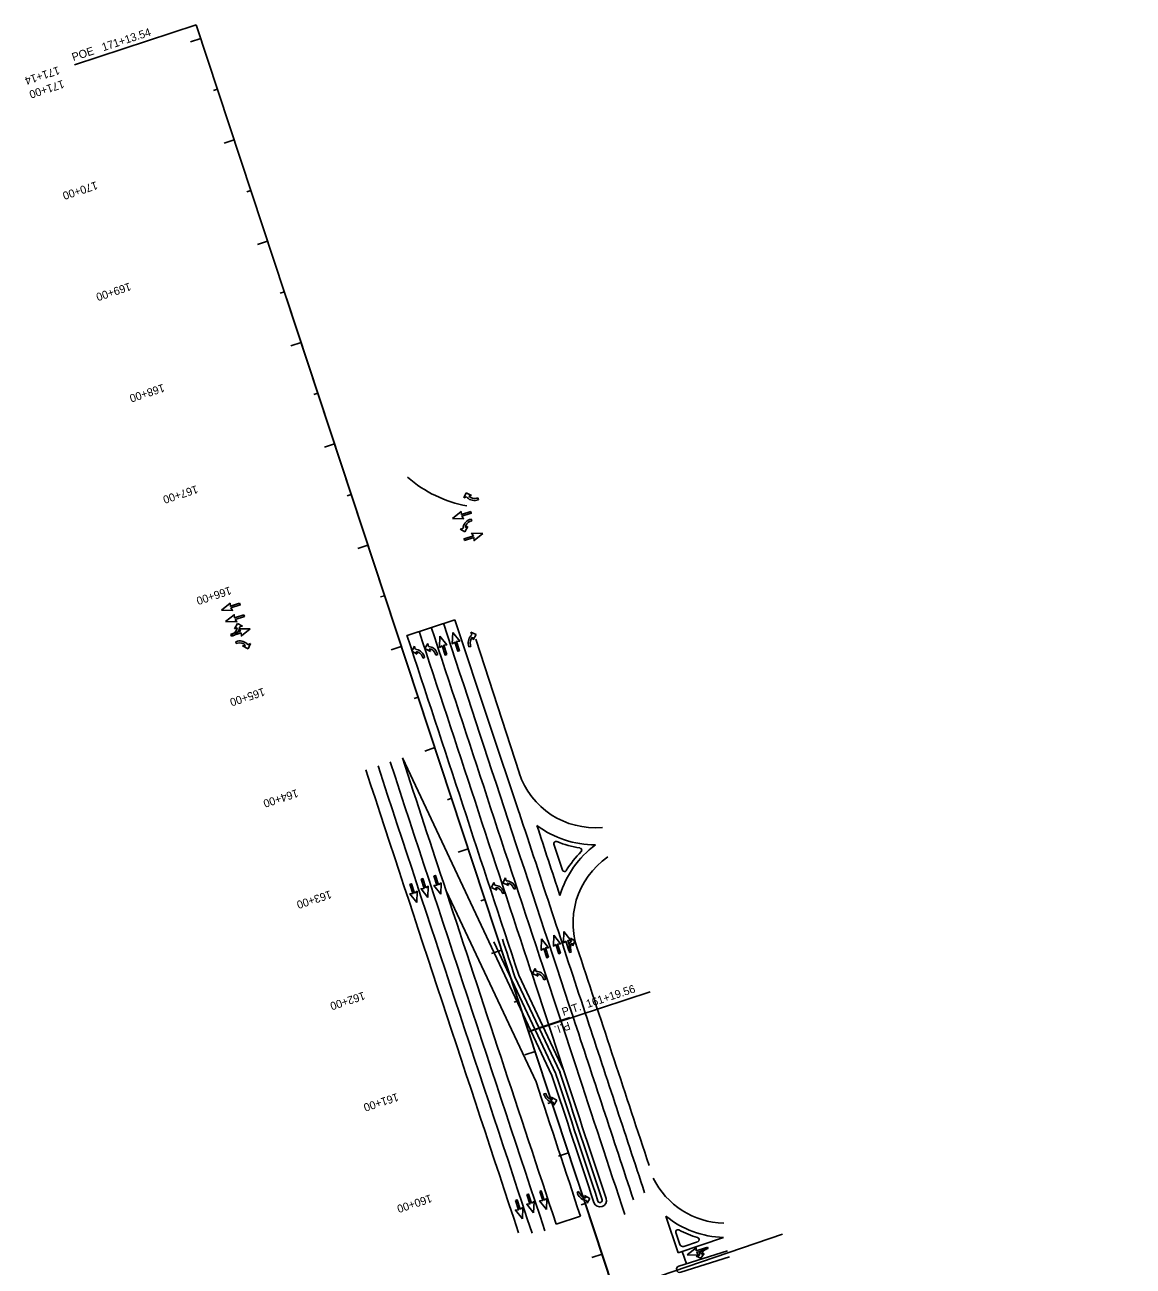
# Model space of a CAD drawing. Extents: x 955284 to 958152, y 796315 to 801506.
# Drawn here: x 955612 to 956651, y 800343 to 801506 of the extents above; entities that cross this region are included whole.
import ezdxf

# ---------------------------------------------------------------- set-up
doc = ezdxf.new("R2010")
doc.units = 0
for name, color, linetype in [('MAIN_P_CONSTCL-Line', 7, 'Continuous'), ('MAIN_P_CONSTCL-PC-PT-Sta-Ldr-Line', 7, 'Continuous'), ('MAIN_P_CONSTCL-PC-PT-Sta-Ldr-Text', 7, 'Continuous'), ('MAIN_P_CONSTCL-Tic-Sta-Line', 7, 'Continuous'), ('MAIN_P_CONSTCL-Tic-Sta-Text', 7, 'Continuous'), ('MAIN_P_EPSHLDR-Line', 7, 'Continuous'), ('MAIN_P_Lane-Line', 7, 'Continuous'), ('MAIN_P_SIDECL-Line', 7, 'Continuous'), ('SIGN_P_SM-Cell', 7, 'Continuous'), ('SIGN_P_SM-Markings', 7, 'Continuous')]:
    doc.layers.add(name, color=color, linetype=linetype)

msp = doc.modelspace()

# ---------------------------------------------------------------- linework, layer by layer
at = {"layer": 'MAIN_P_CONSTCL-Line'}
for p, q in [((956084.1, 800562.3), (955772.7, 801506.3)), ((956084.1, 800562.5), (955857.3, 801249.9)), ((956084.1, 800562.5), (956122.7, 800575.6))]:
    msp.add_line(p, q, dxfattribs=at)
for centre, start in [((1191820.5, 878328.1), 198.256863), ((1191820.5, 878328.2), 198.256955)]:
    msp.add_arc(centre, 248232.1, start, 198.669834, dxfattribs=at)
at = {"layer": 'MAIN_P_CONSTCL-PC-PT-Sta-Ldr-Line'}
for points in [[(955772.7, 801506.3), (955658.8, 801468.7)], [(956084.1, 800562.3), (956198.1, 800599.9)]]:
    msp.add_lwpolyline(points, dxfattribs=at)
at = {"layer": 'MAIN_P_CONSTCL-Tic-Sta-Line'}
for points in [[(955763.2, 801503.1), (955772.7, 801506.3)], [(955767.5, 801490.3), (955777, 801493.4)], [(955788.8, 801444.7), (955792.6, 801445.9)], [(955798.8, 801395.3), (955808.3, 801398.5)], [(955820.2, 801349.7), (955824, 801351)], [(955830.1, 801300.4), (955839.6, 801303.5)], [(955851.5, 801254.8), (955855.3, 801256)], [(955861.5, 801205.4), (955871, 801208.5)], [(955882.8, 801159.8), (955886.6, 801161)], [(955892.8, 801110.4), (955902.3, 801113.6)], [(955914.1, 801064.8), (955917.9, 801066.1)], [(955924.1, 801015.5), (955933.6, 801018.6)], [(955945.5, 800969.9), (955949.3, 800971.1)], [(955955.4, 800920.5), (955964.9, 800923.6)], [(955976.8, 800874.9), (955980.6, 800876.1)], [(955986.8, 800825.5), (955996.3, 800828.7)], [(956008.1, 800779.9), (956011.9, 800781.2)], [(956018.1, 800730.6), (956027.6, 800733.7)], [(956039.5, 800685), (956043.3, 800686.2)], [(956049.4, 800635.6), (956058.9, 800638.7)], [(956070.8, 800590), (956074.6, 800591.2)], [(956080.8, 800540.6), (956090.3, 800543.8)], [(956102.1, 800495), (956105.9, 800496.3)], [(956112.1, 800445.7), (956121.6, 800448.8)], [(956133.5, 800400.1), (956137.3, 800401.3)], [(956143.5, 800350.7), (956153, 800353.9)]]:
    msp.add_lwpolyline(points, dxfattribs=at)
at = {"layer": 'MAIN_P_EPSHLDR-Line'}
for p, q in [((956107.9, 800738.1), (956116, 800713.9)), ((956051.6, 800646.5), (956109.8, 800522.8)), ((956071.4, 800613.8), (956113.6, 800524.2)), ((956225.8, 800363), (956222.1, 800374.2)), ((956242.6, 800365.5), (956229.6, 800361.1))]:
    msp.add_line(p, q, dxfattribs=at)
for centre, radius, start, end in [((956109.8, 800738.7), 2, 67.8178, 198.3205), ((956146.4, 800828.6), 95, 247.8178, 261.4558), ((956200.8, 800664.3), 95, 135.1853, 148.8233), ((956132, 800732.6), 2, 315.1853, 81.4558), ((956117.9, 800714.5), 2, 198.3205, 328.8233), ((1191820.5, 878328.1), 248228.1, 198.236111, 198.244671), ((1191820.5, 878328.1), 248220.1, 198.267456, 198.296452), ((1191820.5, 878328.1), 248216.1, 198.26733, 198.296452), ((956151.1, 800404.1), 2, 198.2965, 18.2969), ((956224, 800374.8), 2, 61.7538, 198.3177), ((956269, 800458.5), 93, 241.7538, 253.4857), ((956242, 800367.4), 2, 288.8547, 73.4857), ((956228.7, 800363.9), 3, 198.3177, 288.8547)]:
    msp.add_arc(centre, radius, start, end, dxfattribs=at)
at = {"layer": 'MAIN_P_Lane-Line'}
msp.add_arc((956047.3, 801169.4), 116, 228.7708, 259.6229, dxfattribs=at)
at = {"layer": 'MAIN_P_SIDECL-Line'}
msp.add_line((956322.2, 800372.7), (956011.2, 800266.5), dxfattribs=at)
at = {"layer": 'SIGN_P_SM-Cell'}
for p, q in [((956025.6, 801067.7), (956023.4, 801062.9)), ((956030.8, 801065), (956025.6, 801067.7)), ((956023.4, 801062.9), (956026.1, 801063.9)), ((956028.2, 801064.5), (956030.8, 801065)), ((956036.7, 801062.8), (956035.7, 801062.5)), ((956035.7, 801060.6), (956037.2, 801061.1)), ((956037.2, 801061.1), (956036.7, 801062.8)), ((956022.7, 801034.2), (956020, 801033.6)), ((956020, 801033.6), (956024.5, 801030.9)), ((956024.5, 801030.9), (956027.3, 801036)), ((956027.3, 801036), (956024.8, 801034.9)), ((956030.3, 801042.9), (956028.8, 801042.4)), ((956029.9, 801040.9), (956030.9, 801041.2)), ((956030.9, 801041.2), (956030.3, 801042.9)), ((955811.5, 800945.2), (955808.7, 800940)), ((955808.7, 800940), (955811.2, 800941.1)), ((955816.1, 800942.5), (955811.5, 800945.2)), ((955813.3, 800941.8), (955816.1, 800942.5)), ((955806.2, 800935.2), (955805.1, 800934.8)), ((955805.1, 800934.8), (955805.7, 800933.1)), ((955805.7, 800933.1), (955807.2, 800933.6)), ((955811.3, 800928.4), (955809.8, 800928)), ((955809.8, 800928), (955810.3, 800926.2)), ((956034.9, 800934.8), (956030.1, 800937)), ((956030.1, 800937), (956031.1, 800934.3)), ((956031.7, 800932.2), (956032.2, 800929.6)), ((956032.2, 800929.6), (956034.9, 800934.8)), ((955810.3, 800926.2), (955811.4, 800926.5)), ((955818.9, 800924.5), (955816.2, 800924)), ((955816.2, 800924), (955821.5, 800921.4)), ((955823.7, 800926.2), (955821, 800925.1)), ((955821.5, 800921.4), (955823.7, 800926.2)), ((955977.3, 800923.7), (955974.7, 800919.1)), ((955974.7, 800919.1), (955979.8, 800916.3)), ((955978, 800920.9), (955977.3, 800923.7)), ((955979.8, 800916.3), (955978.7, 800918.8)), ((955989.7, 800926.2), (955987, 800921.7)), ((955987, 800921.7), (955992.1, 800918.9)), ((955990.4, 800923.5), (955989.7, 800926.2)), ((955992.1, 800918.9), (955991.1, 800921.4)), ((955997, 800916.3), (955997.3, 800915.3)), ((955997.3, 800915.3), (955999.1, 800915.9)), ((955999.1, 800915.9), (955998.6, 800917.3)), ((956027.8, 800924.6), (956028.3, 800923.1)), ((956028.3, 800923.1), (956030, 800923.6)), ((956030, 800923.6), (956029.7, 800924.7)), ((955984.7, 800913.8), (955985, 800912.7)), ((955985, 800912.7), (955986.7, 800913.3)), ((955986.7, 800913.3), (955986.2, 800914.8)), ((956059.9, 800701.9), (956062.4, 800706.6)), ((956062.4, 800706.6), (956063.2, 800703.8)), ((956049.3, 800697.7), (956051.7, 800702.4)), ((956054.5, 800695.2), (956049.3, 800697.7)), ((956051.7, 800702.4), (956052.5, 800699.6)), ((956053.4, 800697.6), (956054.5, 800695.2)), ((956065.2, 800699.4), (956059.9, 800701.9)), ((956064, 800701.8), (956065.2, 800699.4)), ((956070.6, 800696), (956070.2, 800697)), ((956072.3, 800696.7), (956070.6, 800696)), ((956071.7, 800698.1), (956072.3, 800696.7)), ((956059.9, 800691.8), (956059.5, 800692.8)), ((956061.6, 800692.4), (956059.9, 800691.8)), ((956061, 800693.9), (956061.6, 800692.4)), ((956127.4, 800647.7), (956123.3, 800650.2)), ((956123.3, 800650.2), (956124.3, 800647.5)), ((956125.5, 800642.8), (956127.4, 800647.7)), ((956122.2, 800638.2), (956122.6, 800636.7)), ((956122.6, 800636.7), (956124, 800637.1)), ((956124, 800637.1), (956123.7, 800638.1)), ((956124.9, 800645.4), (956125.5, 800642.8)), ((956087.9, 800617), (956090.4, 800621.7)), ((956093.2, 800614.5), (956087.9, 800617)), ((956090.4, 800621.7), (956091.2, 800618.9)), ((956092, 800616.9), (956093.2, 800614.5)), ((956099.7, 800613.2), (956100.3, 800611.7)), ((956098.6, 800611.1), (956098.2, 800612.1)), ((956100.3, 800611.7), (956098.6, 800611.1)), ((956100.2, 800504.6), (956098.4, 800504)), ((956098.4, 800504), (956098.9, 800502.5)), ((956100.5, 800503.5), (956100.2, 800504.6)), ((956110.5, 800498.2), (956105.4, 800501)), ((956105.4, 800501), (956106.4, 800498.5)), ((956107.1, 800496.4), (956107.8, 800493.6)), ((956107.8, 800493.6), (956110.5, 800498.2)), ((956131.4, 800412.5), (956129.7, 800411.9)), ((956129.7, 800411.9), (956130.2, 800410.4)), ((956131.7, 800411.4), (956131.4, 800412.5)), ((956141.7, 800406), (956136.6, 800408.8)), ((956136.6, 800408.8), (956137.7, 800406.4)), ((956138.4, 800404.3), (956139.1, 800401.5)), ((956139.1, 800401.5), (956141.7, 800406)), ((956250.3, 800359.9), (956251.8, 800360.5)), ((956252.3, 800359.1), (956251.2, 800358.7)), ((956251.8, 800360.5), (956252.3, 800359.1)), ((956241.3, 800351.9), (956244.1, 800352.7)), ((956245.7, 800350.1), (956241.3, 800351.9)), ((956248.6, 800354.6), (956245.7, 800350.1)), ((956246.1, 800353.5), (956248.6, 800354.6))]:
    msp.add_line(p, q, dxfattribs=at)
for points in [[(956029.9, 801049.9), (956021.2, 801047.1), (956020.9, 801050), (956012.8, 801043.6)], [(956012.8, 801043.6), (956023.3, 801043.2), (956021.7, 801045.6)], [(956021.7, 801045.6), (956030.4, 801048.4), (956029.9, 801049.9)], [(956032.4, 801027.3), (956023.7, 801024.5), (956024.2, 801022.9)], [(956024.2, 801022.9), (956032.9, 801025.8), (956033.1, 801022.8), (956041.3, 801029.3)], [(956041.3, 801029.3), (956030.8, 801029.7), (956032.4, 801027.3)], [(955813.4, 800964), (955804.7, 800961.2), (955804.4, 800964.1), (955796.3, 800957.6)], [(955805.2, 800959.6), (955813.9, 800962.5), (955813.4, 800964)], [(955796.3, 800957.6), (955806.8, 800957.3), (955805.2, 800959.6)], [(955817.3, 800953.2), (955808.6, 800950.4), (955808.4, 800953.3), (955800.2, 800946.9)], [(955809.1, 800948.9), (955817.8, 800951.7), (955817.3, 800953.2)], [(955800.2, 800946.9), (955810.7, 800946.5), (955809.1, 800948.9)], [(955806.1, 800933.5), (955814.8, 800936.3), (955815.1, 800933.4), (955823.2, 800939.9)], [(955823.2, 800939.9), (955812.7, 800940.2), (955814.3, 800937.9)], [(955814.3, 800937.9), (955805.6, 800935.1), (955806.1, 800933.5)], [(956001.1, 800933.1), (956000.7, 800922.6), (956003.1, 800924.2)], [(956007.4, 800916), (956004.6, 800924.7), (956007.5, 800924.9), (956001.1, 800933.1)], [(956013.1, 800936.6), (956012.7, 800926.1), (956015.1, 800927.7)], [(956019.5, 800919.5), (956016.6, 800928.2), (956019.6, 800928.4), (956013.1, 800936.6)], [(956015.1, 800927.7), (956017.9, 800919), (956019.5, 800919.5)], [(956003.1, 800924.2), (956005.9, 800915.5), (956007.4, 800916)], [(955987.8, 800697.2), (955985, 800705.9), (955983.5, 800705.4)], [(955995.5, 800708.4), (955998.3, 800699.7), (955995.4, 800699.4), (956001.8, 800691.3)], [(955999.9, 800700.2), (955997, 800708.9), (955995.5, 800708.4)], [(955973, 800700.6), (955975.8, 800691.9), (955972.9, 800691.7), (955979.4, 800683.5)], [(955977.4, 800692.4), (955974.6, 800701.1), (955973, 800700.6)], [(955979.4, 800683.5), (955979.8, 800694), (955977.4, 800692.4)], [(955983.5, 800705.4), (955986.3, 800696.7), (955983.4, 800696.4), (955989.8, 800688.3)], [(955989.8, 800688.3), (955990.2, 800698.8), (955987.8, 800697.2)], [(956001.8, 800691.3), (956002.2, 800701.8), (955999.9, 800700.2)], [(956096.4, 800649.3), (956096, 800638.8), (956098.4, 800640.4)], [(956102.7, 800632.2), (956099.9, 800640.9), (956102.8, 800641.1), (956096.4, 800649.3)], [(956107.7, 800653), (956107.4, 800642.6), (956109.7, 800644.1)], [(956114.1, 800636), (956111.3, 800644.6), (956114.2, 800644.9), (956107.7, 800653)], [(956117.2, 800656.2), (956116.9, 800645.7), (956119.2, 800647.3)], [(956123.6, 800639.1), (956120.8, 800647.8), (956123.7, 800648), (956117.2, 800656.2)], [(956098.4, 800640.4), (956101.2, 800631.7), (956102.7, 800632.2)], [(956109.7, 800644.1), (956112.6, 800635.5), (956114.1, 800636)], [(956119.2, 800647.3), (956122, 800638.6), (956123.6, 800639.1)], [(956072, 800404.2), (956074.8, 800395.5), (956071.9, 800395.2), (956078.4, 800387.1)], [(956076.4, 800396), (956073.6, 800404.7), (956072, 800404.2)], [(956082.5, 800409.7), (956085.4, 800401), (956082.4, 800400.7), (956088.9, 800392.6)], [(956086.9, 800401.5), (956084.1, 800410.2), (956082.5, 800409.7)], [(956088.9, 800392.6), (956089.3, 800403.1), (956086.9, 800401.5)], [(956094.6, 800412.7), (956097.4, 800404), (956094.5, 800403.8), (956100.9, 800395.6)], [(956098.9, 800404.5), (956096.1, 800413.2), (956094.6, 800412.7)], [(956100.9, 800395.6), (956101.3, 800406.1), (956098.9, 800404.5)], [(956078.4, 800387.1), (956078.8, 800397.6), (956076.4, 800396)], [(956232.9, 800353.2), (956241.1, 800359.8), (956241.2, 800356.9)], [(956250.4, 800358.3), (956241.7, 800355.4), (956243.3, 800352.9), (956232.9, 800353.2)], [(956241.2, 800356.9), (956249.9, 800359.8), (956250.4, 800358.3)]]:
    msp.add_lwpolyline(points, dxfattribs=at)
for centre, major_axis, ratio, start_param, end_param in [((956033.9, 801068.6), (-8.89, -2.55), 0.879686, 0.287648, 1.52132), ((956033.9, 801068.6), (-6.89, -1.98), 0.879686, 0.375327, 1.569666), ((956031.9, 801034.9), (-8.77, -2.96), 0.879686, 4.761865, 5.995538), ((956031.9, 801034.9), (-6.8, -2.3), 0.879686, 4.713519, 5.907858), ((955804.1, 800941.1), (6.8, 2.3), 0.879686, 4.713519, 5.907858), ((955804.1, 800941.1), (8.77, 2.96), 0.879686, 4.761865, 5.995538), ((955813.1, 800920.5), (8.89, 2.55), 0.879686, 0.287648, 1.52132), ((955813.1, 800920.5), (6.89, 1.98), 0.879686, 0.375327, 1.569666), ((956035.8, 800926.4), (-2.55, 8.89), 0.879686, 0.287648, 1.52132), ((956035.8, 800926.4), (-1.98, 6.89), 0.879686, 0.375327, 1.569666), ((955978.7, 800911.7), (-2.96, 8.77), 0.879686, 4.761865, 5.995538), ((955978.7, 800911.7), (-2.3, 6.8), 0.879686, 4.713519, 5.907858), ((955991, 800914.3), (-2.96, 8.77), 0.879686, 4.761865, 5.995538), ((955991, 800914.3), (-2.3, 6.8), 0.879686, 4.713519, 5.907858), ((956053.6, 800690.5), (-3.36, 8.62), 0.879686, 4.761865, 5.995538), ((956053.6, 800690.5), (-2.6, 6.68), 0.879686, 4.713519, 5.907859), ((956064.3, 800694.7), (-3.36, 8.62), 0.879686, 4.761865, 5.995538), ((956064.3, 800694.7), (-2.6, 6.68), 0.879686, 4.713519, 5.907859), ((956128.6, 800639.5), (-2.81, 8.81), 0.703987, 0.258897, 1.49257), ((956128.6, 800639.5), (-2.18, 6.83), 0.703987, 0.346576, 1.540916), ((956092.3, 800609.8), (-3.36, 8.62), 0.879686, 4.761865, 5.995538), ((956092.3, 800609.8), (-2.6, 6.68), 0.879686, 4.713519, 5.907859), ((956106.5, 800505.6), (2.96, -8.77), 0.879686, 4.761865, 5.995538), ((956106.5, 800505.6), (2.3, -6.8), 0.879686, 4.713519, 5.907858), ((956137.7, 800413.4), (2.96, -8.77), 0.879686, 4.761865, 5.995538), ((956137.7, 800413.4), (2.3, -6.8), 0.879686, 4.713519, 5.907858), ((956253.1, 800354), (-8.76, -2.98), 0.703987, 4.790616, 6.024288), ((956253.1, 800354), (-6.79, -2.31), 0.703987, 4.742269, 5.936609)]:
    msp.add_ellipse(centre, major_axis=major_axis, ratio=ratio, start_param=start_param, end_param=end_param, dxfattribs=at)
at = {"layer": 'SIGN_P_SM-Markings'}
for p, q in [((956014.9, 800948.6), (955970.3, 800933.9)), ((956014.9, 800948.6), (956047.3, 800851.7)), ((956034.7, 800930.3), (956075.5, 800804.5)), ((956047.3, 800851.7), (956075.4, 800767.7)), ((955965.9, 800819), (956106.1, 800521.3)), ((956006.9, 800694.3), (956091.2, 800515.3)), ((956075.1, 800615.4), (956117.3, 800525.7)), ((956086.5, 800619.1), (956117.3, 800525.7)), ((956097.9, 800622.9), (956128.7, 800529.5)), ((956110, 800381.9), (956132.8, 800389.4)), ((956224.2, 800355), (956212.9, 800389.4)), ((956266.7, 800369.5), (956224.2, 800355)), ((956270.7, 800357), (956224.9, 800342.6)), ((956272.5, 800351.3), (956226.7, 800336.9)), ((956232, 800344.8), (956228, 800356.3))]:
    msp.add_line(p, q, dxfattribs=at)
for centre, radius, start, end in [((1191820.5, 878328.1), 248200.1, 198.167212, 198.244628), ((1191820.5, 878328.1), 248188.1, 198.167212, 198.256863), ((1191820.5, 878328.1), 248224.1, 198.167212, 198.244629), ((1191820.5, 878328.1), 248212.1, 198.167212, 198.244628), ((1191820.5, 878328.1), 248288.1, 198.192121, 198.298562), ((1191820.5, 878328.1), 248276.1, 198.192121, 198.298941), ((1191820.5, 878328.1), 248264.1, 198.192121, 198.222398), ((1191820.5, 878328.1), 248300.1, 198.192121, 198.297529), ((956146.4, 800828.6), 75, 198.3205, 275.2779), ((1191820.5, 878328.1), 248176.1, 198.211242, 198.256863), ((956146.4, 800828.6), 91, 233.2797, 270.2904), ((1191820.5, 878328.1), 248164.1, 198.215102, 198.23102), ((956200.8, 800664.3), 91, 126.3506, 163.4904), ((956200.8, 800664.3), 75, 124.2942, 202.7034), ((1191820.5, 878328.1), 248264.1, 198.222398, 198.298331), ((1191820.5, 878328.1), 248164.1, 198.244343, 198.292576), ((1191820.5, 878328.1), 248176.1, 198.256863, 198.297898), ((1191820.5, 878328.1), 248188.1, 198.256863, 198.298604), ((1191820.5, 878328.1), 248224.1, 198.267498, 198.296452), ((1191820.5, 878328.1), 248212.1, 198.26733, 198.296452), ((1191820.5, 878328.1), 248200.1, 198.26733, 198.301035), ((1191820.5, 878328.1), 248240.1, 198.267722, 198.298331), ((956269, 800458.5), 75.7, 206.0674, 268.545), ((956151.1, 800404.1), 6, 198.2965, 18.2965), ((956269, 800458.5), 89, 230.9115, 268.545), ((956225.8, 800339.7), 3, 107.4989, 287.4989)]:
    msp.add_arc(centre, radius, start, end, dxfattribs=at)

# ---------------------------------------------------------------- texts
at = {"layer": 'MAIN_P_CONSTCL-Line'}
msp.add_text('P.I.', height=7.5, rotation=198.3205, dxfattribs=at).set_placement((956121.7, 800571.9))
at = {"layer": 'MAIN_P_CONSTCL-PC-PT-Sta-Ldr-Text'}
for s, p in [('POE   171+13.54', (955657.6, 801472.2)), ('P.T.  161+19.56', (956116.8, 800577.1))]:
    msp.add_text(s, height=7.5, rotation=18.257, dxfattribs=at).set_placement(p)
at = {"layer": 'MAIN_P_CONSTCL-Tic-Sta-Text'}
for s, rotation, p in [('171+14', 198.257, (955643.4, 801467.5)), ('171+00', 198.257, (955647.6, 801454.7)), ('170+00', 198.257, (955678.9, 801359.7)), ('169+00', 198.257, (955710.2, 801264.8)), ('168+00', 198.257, (955741.6, 801169.8)), ('167+00', 198.257, (955772.9, 801074.8)), ('166+00', 198.257, (955804.2, 800979.9)), ('165+00', 198.257, (955835.6, 800884.9)), ('164+00', 198.257, (955866.9, 800789.9)), ('163+00', 198.257, (955898.2, 800695)), ('162+00', 198.257, (955929.5, 800600)), ('161+00', 198.2615, (955960.9, 800505)), ('160+00', 198.2845, (955992.2, 800410))]:
    msp.add_text(s, height=7.5, rotation=rotation, dxfattribs=at).set_placement(p)

doc.saveas('drawing.dxf')
